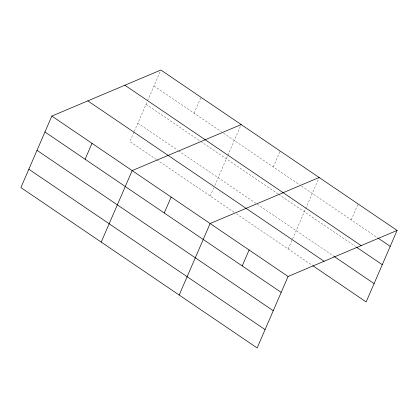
<?xml version="1.0" encoding="UTF-8"?>
<svg xmlns="http://www.w3.org/2000/svg" width="418" height="418" viewBox="0 0 418 418"><rect width="100%" height="100%" fill="white"/><g stroke="black" fill="none" stroke-linecap="round" stroke-linejoin="round"><path stroke-width="0.31" stroke-dasharray="2.09 1.57" d="M134.016 132.067L129.92 141.535L156.16 159.352M134.272 131.477L147.314 101.334M147.57 100.743L160.606 70.621M194.135 113.221L201.021 97.3M210.238 196.073L213.828 187.786M214.852 185.42L227.638 155.872M227.894 155.282L241.181 124.569M273.273 166.954L280.165 151.034M288.201 249.003L319.143 177.504M351.23 219.889L358.121 203.968M153.976 85.951L221.441 131.764M223.583 133.217L299.44 184.719M301.571 186.172L377.397 237.654M146.034 104.296L200.117 141.018M200.656 141.378L278.153 193.999M278.686 194.36L355.577 246.568M137.856 123.195L177.483 150.099M178.554 150.825L256.626 203.832M257.159 204.193L334.05 256.401M156.693 159.713L234.268 212.386M236.405 213.838L312.23 265.32"/><path stroke-width="0.63" d="M51.842 116.063L20.9 187.567L257.138 347.969L288.08 276.465L397.1 230.433L160.862 70.031L51.842 116.063L288.08 276.465M85.115 159.253L92.002 143.332M101.219 242.1L132.161 170.601L241.181 124.569M164.253 212.987L171.14 197.066M179.181 295.035L210.123 223.531L319.143 177.504M242.21 265.916L249.102 250.001M397.1 230.433L366.158 301.937L312.763 265.681M377.929 238.014L390.213 246.354M124.883 85.225L361.126 245.622M356.643 247.294L382.271 264.693M334.05 256.401L374.094 283.592M87.817 100.874L324.055 261.276M44.951 131.983L281.194 292.386M37.014 150.323L273.252 310.726M28.837 169.222L265.075 329.624"/></g></svg>
